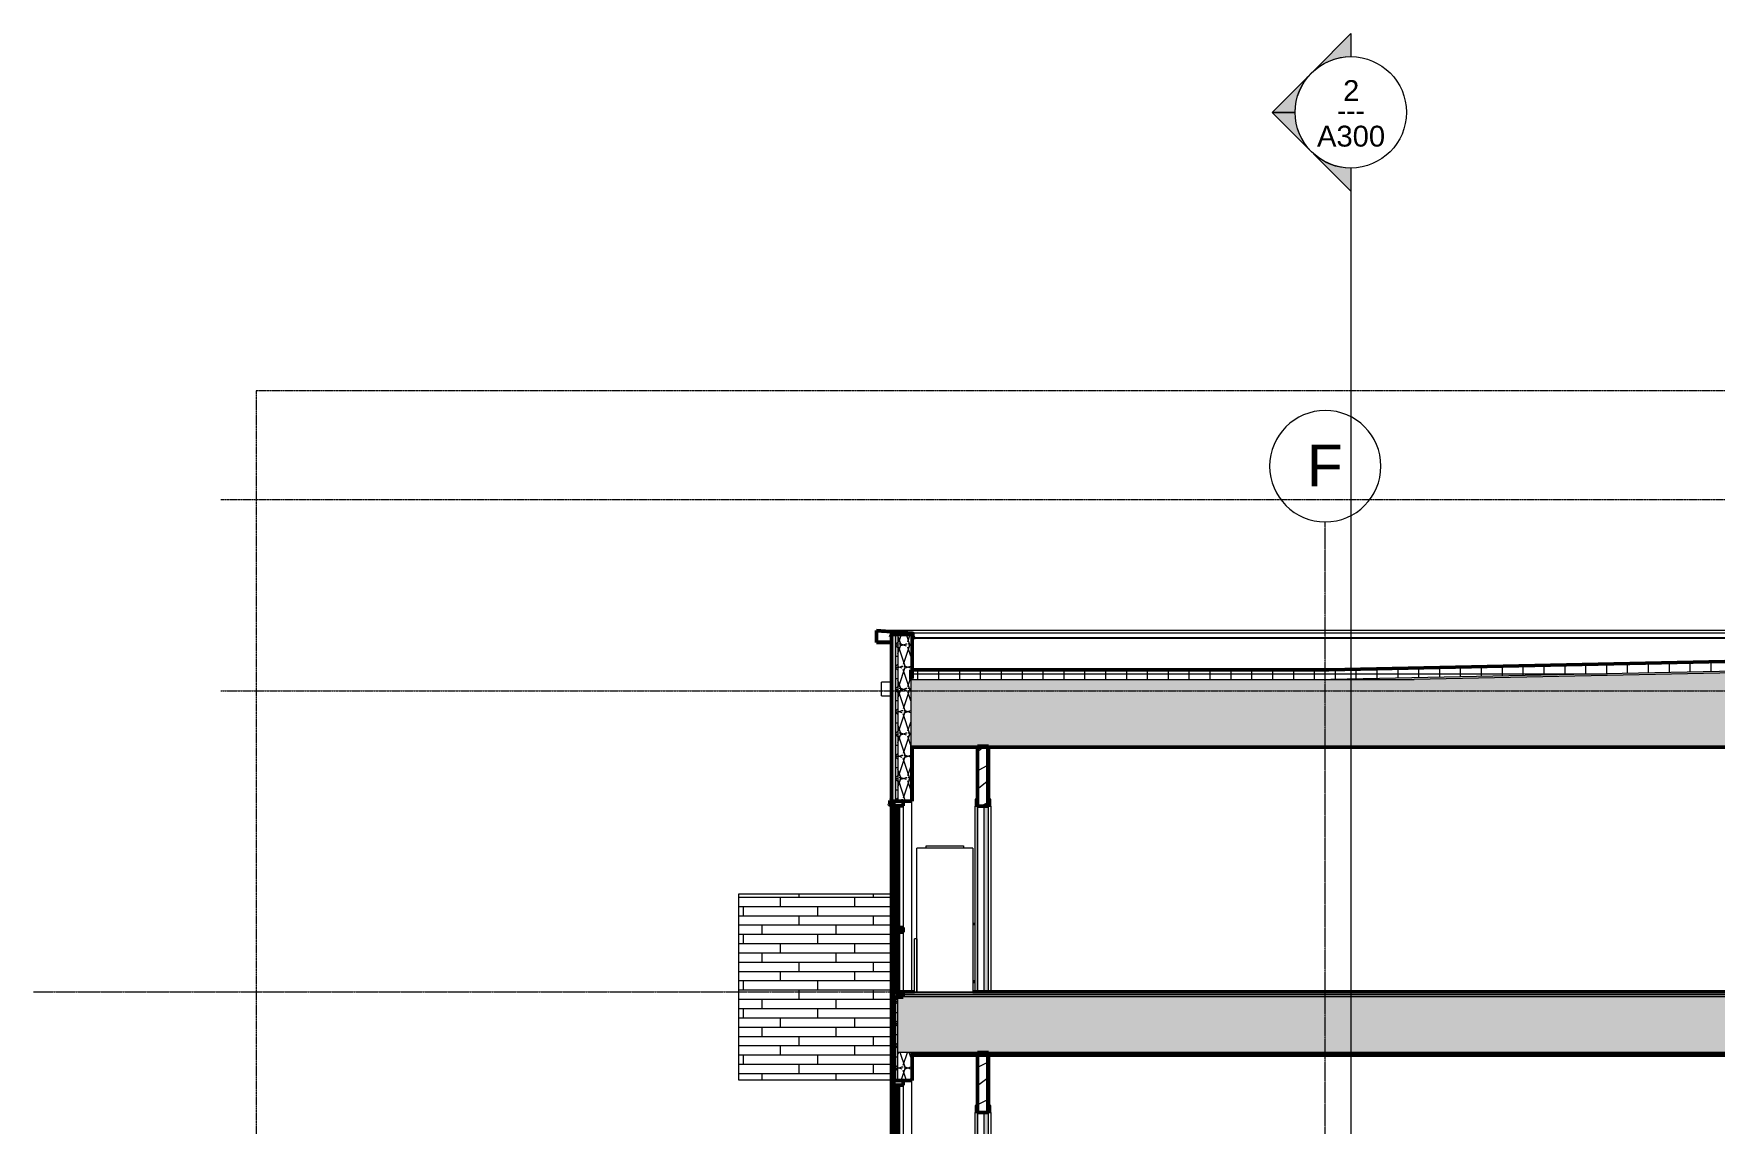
# Model space of a CAD drawing. Header units: inches. Extents: x 9610 to 15331, y -316 to 681.
# Drawn here: x 9610 to 10335, y 211 to 681 of the extents above; entities that cross this region are included whole.
import ezdxf

# ---------------------------------------------------------------- set-up
doc = ezdxf.new("R2010")
doc.units = ezdxf.units.IN
doc.header["$MEASUREMENT"] = 0
doc.linetypes.add('Aligning Line 1_8_', pattern=[0.25, 0.125, -0.125])
doc.linetypes.add('Grid Line 1_2_', pattern=[0.875, 0.5, -0.125, 0.125, -0.125])
for name, color, linetype, lineweight in [('0-1', 7, 'Continuous', 5), ('0-2', 55, 'Continuous', 9), ('A-DOOR-1', 55, 'Continuous', 9), ('A-DOOR-2', 10, 'Continuous', 20), ('A-DOOR-FRAM-1', 55, 'Continuous', 9), ('A-DOOR-FRAM-2', 10, 'Continuous', 20), ('A-DOOR-FRAM-3', 50, 'Continuous', 9), ('A-FLOR-1', 8, 'Continuous', 5), ('A-FLOR-2', 31, 'Continuous', 5), ('A-FLOR-3', 251, 'Continuous', 5), ('A-FLOR-5', 192, 'Continuous', 50), ('A-FLOR-LEVL-1', 51, 'Grid Line 1_2_', 9), ('A-FLOR-MCUT', 51, 'Continuous', 13), ('A-FLOR-PATT-1', 8, 'Continuous', 9), ('A-GENM-1', 55, 'Continuous', 9), ('A-GLAZ-1', 135, 'Continuous', 13), ('A-GLAZ-2', 255, 'Continuous', 13), ('A-GLAZ-3', 151, 'Continuous', 50), ('A-GLAZ-4', 151, 'Continuous', 9), ('A-ROOF', 132, 'Continuous', 13), ('A-ROOF-1', 252, 'Continuous', 13), ('A-ROOF-2', 31, 'Continuous', 5), ('A-ROOF-3', 132, 'Continuous', 50), ('A-ROOF-PATT-1', 132, 'Continuous', 9), ('A-WALL', 113, 'Continuous', 13), ('A-WALL-1', 135, 'Continuous', 13), ('A-WALL-2', 7, 'Continuous', 50), ('A-WALL-3', 250, 'Continuous', 13), ('A-WALL-4', 254, 'Continuous', 5), ('A-WALL-5', 8, 'Continuous', 5), ('A-WALL-8', 27, 'Continuous', 13), ('A-WALL-9', 113, 'Continuous', 50), ('A-WALL-PATT-1', 253, 'Continuous', 9), ('A-WALL-PATT-4', 55, 'Continuous', 9), ('A-WALL-PATT-5', 111, 'Continuous', 9), ('G-ANNO-SYMB', 111, 'Aligning Line 1_8_', 9), ('G-ANNO-SYMB-1', 111, 'Continuous', 9), ('I-WALL-1', 135, 'Continuous', 13), ('M-EQPM-1', 55, 'Continuous', 9), ('S-GRID-1', 1, 'Grid Line 1_2_', 9), ('S-GRID-IDEN', 1, 'Continuous', 9)]:
    doc.layers.add(name, color=color, linetype=linetype, lineweight=lineweight)
doc.styles.add('Arial', font='arial.ttf', dxfattribs={"height": 9})
doc.styles.add('Arial_1', font='arial.ttf', dxfattribs={"height": 18})
doc.styles.add('Century Gothic', font='ufonts.com_century-gothic.ttf', dxfattribs={"height": 9})
pattern_1 = [(216.87, (11014.952, 87.994), (47.980943, 31.987086), [7.997, -71.971]), (206.565, (11024.548, 83.196), (-15.993714, -15.994133), [17.881, -17.881]), (198.435, (11024.548, 75.199), (-31.98674, -15.99388), [10.115, -40.461])]
pattern_2 = [(0, (11008.554, 72), (30.72, 7.68), [1.267, -21.773, 1.267, -21.773, -122.88]), (0, (11008.554, 72), (30.72, 7.68), [-46.08, 1.267, -44.813, 1.267, -21.773, -53.76]), (0, (11008.554, 72), (30.72, 7.68), [-115.2, 1.267, -14.093, 1.267, -37.133]), (120, (11020.074, 75.84), (-22.011075, 22.7643), [1.267, -21.773, 1.267, -21.773, -122.88]), (120, (11020.074, 75.84), (-22.011075, 22.7643), [-46.08, 1.267, -44.813, 1.267, -21.773, -53.76]), (120, (11020.074, 75.84), (-22.011075, 22.7643), [-115.2, 1.267, -14.093, 1.267, -37.133]), (240, (11023.914, 91.2), (-8.708925, -30.4443), [1.267, -21.773, 1.267, -21.773, -122.88]), (240, (11023.914, 91.2), (-8.708925, -30.4443), [-46.08, 1.267, -44.813, 1.267, -21.773, -53.76]), (240, (11023.914, 91.2), (-8.708925, -30.4443), [-115.2, 1.267, -14.093, 1.267, -37.133])]
pattern_3 = [(0, (11008.554, 72), (0, 4.798), []), (315, (11008.554, 72), (4.798427, 0), [6.786, -6.786]), (45, (11008.554, 72), (4.798427, 0), [6.786, -6.786])]
pattern_4 = [(161.57, (11009.034, 72.48), (-3.8399538, -1.54e-05), [0, -27.322, 3.034, 0]), (18.43, (11008.074, 72.48), (-3.8399538, 1.54e-05), [0, -27.322, 3.034, 0]), (108.43, (11009.034, 72.48), (1.919622, -9.6005246), [9.106, -21.25]), (71.57, (11008.074, 72.48), (1.919622, 9.6005246), [9.106, -21.25])]
pattern_5 = [(135, (11008.554, 72), (-4.24264, -4.24264), [])]
pattern_6 = [(0, (11008.554, 72), (0, 9), []), (90, (11008.554, 72), (-9, 6e-16), [])]

# ---------------------------------------------------------------- blocks, each defined once
blk = doc.blocks.new('Single-Flush - 30_ x 80_-V4-BUILDING SECTION - EAST_WEST - LOOKING SOUTH2')
at = {"layer": 'A-DOOR-1'}
blk.add_hatch(color=256, dxfattribs=at).paths.add_polyline_path([(10019.93, 136), (10021.93, 136), (10021.93, 216), (10019.93, 216), (10019.93, 149.73)], flags=0)
at = {"layer": 'A-DOOR-FRAM-1'}
for points in [[(10016.18, 216), (10017.18, 216), (10017.18, 219), (10016.18, 219), (10016.18, 216.3)], [(10022.93, 216), (10022.93, 219), (10021.93, 219), (10021.93, 216)]]:
    blk.add_hatch(color=256, dxfattribs=at).paths.add_polyline_path(points, flags=0)
at = {"layer": 'A-DOOR-2'}
for p, q in [((10019.93, 216), (10019.93, 136)), ((10021.93, 216), (10019.93, 216)), ((10021.93, 136), (10021.93, 216)), ((10019.93, 136), (10021.93, 136))]:
    blk.add_line(p, q, dxfattribs=at)
at = {"layer": 'A-DOOR-FRAM-2'}
for p, q in [((10016.18, 219), (10016.18, 216)), ((10017.18, 219), (10016.18, 219)), ((10017.18, 216), (10017.18, 219)), ((10022.93, 219), (10021.93, 219)), ((10021.93, 219), (10021.93, 216)), ((10022.93, 216), (10022.93, 219)), ((10016.18, 216), (10017.18, 216)), ((10021.93, 216), (10022.93, 216))]:
    blk.add_line(p, q, dxfattribs=at)
at = {"layer": 'A-DOOR-FRAM-3'}
for p, q in [((10016.18, 136), (10016.18, 216)), ((10017.18, 216), (10017.18, 136)), ((10022.93, 216), (10022.93, 136))]:
    blk.add_line(p, q, dxfattribs=at)
blk = doc.blocks.new('HVAC_SPVU_AlliedAir_MGE4 - HVAC_SPVU_AlliedAir_MGE4-1724639-BUILDING SECTION - EAST_WEST - LOOKING SOUTH2')
at = {"layer": 'M-EQPM-1'}
for p, q in [((10020.09, 0), (10020.09, 61.87)), ((10044.34, 61.87), (10020.09, 61.87)), ((10024.21, 62.87), (10040.21, 62.87)), ((10024.21, 61.87), (10024.21, 62.87)), ((10040.21, 62.87), (10040.21, 61.87)), ((10044.34, 61.87), (10044.34, 0)), ((10044.84, 29.5), (10044.34, 29.5)), ((10044.84, 29.49), (10044.84, 29.25)), ((10044.84, 29.25), (10044.84, 29.01)), ((10019.09, 0), (10019.09, 22.87)), ((10020.09, 22.87), (10019.09, 22.87)), ((10020.09, 22.87), (10020.09, 0)), ((10044.34, 29), (10044.84, 29)), ((10044.84, 4.75), (10044.34, 4.75)), ((10044.34, 4), (10044.84, 4)), ((10044.84, 4.74), (10044.84, 4.37)), ((10044.84, 4.37), (10044.84, 4.01)), ((10019.09, 0), (10020.09, 0)), ((10020.09, 0), (10044.34, 0))]:
    blk.add_line(p, q, dxfattribs=at)
blk = doc.blocks.new('CTR - 1st Phase - Unit Layouts_rvt-1-BUILDING SECTION - EAST_WEST - LOOKING SOUTH2')
at = {"layer": 'A-WALL-PATT-1'}
h = blk.add_hatch(dxfattribs=at)
h.set_pattern_fill('FP_4', color=256, style=0, pattern_type=2)
h.set_pattern_definition(pattern_1)
h.paths.add_polyline_path([(10019.93, 348), (10021.3, 348), (10021.3, 373.37), (10017.8, 373.37), (10017.8, 348)], flags=0)
h = blk.add_hatch(dxfattribs=at)
h.set_pattern_fill('FP_4', color=256, style=0, pattern_type=2)
h.set_pattern_definition(pattern_1)
h.paths.add_polyline_path([(10019.93, 216), (10021.3, 216), (10021.3, 240.75), (10017.8, 240.75), (10017.8, 216)], flags=0)
at = {"layer": 'A-WALL-1'}
for p, q in [((10017.18, 268), (10017.18, 348)), ((10017.18, 136), (10017.18, 216))]:
    blk.add_line(p, q, dxfattribs=at)
at = {"layer": 'A-WALL-2'}
for p, q in [((10021.93, 373.87), (10017.18, 373.87)), ((10017.18, 373.87), (10017.18, 348)), ((10021.93, 348), (10021.93, 373.87)), ((10017.18, 348), (10021.93, 348)), ((10021.93, 241.88), (10017.18, 241.88)), ((10017.18, 241.88), (10017.18, 216)), ((10021.93, 216), (10021.93, 241.88)), ((10017.18, 216), (10021.93, 216))]:
    blk.add_line(p, q, dxfattribs=at)
at = {"layer": 'A-WALL-3'}
for p, q in [((10017.8, 348), (10017.8, 373.87)), ((10021.3, 348), (10021.3, 373.87)), ((10017.8, 216), (10017.8, 241.88)), ((10021.3, 216), (10021.3, 241.88))]:
    blk.add_line(p, q, dxfattribs=at)
at = {"layer": '0-2'}
for name, p in [('Single-Flush - 30_ x 80_-V4-BUILDING SECTION - EAST_WEST - LOOKING SOUTH2', (0, 132)), ('HVAC_SPVU_AlliedAir_MGE4 - HVAC_SPVU_AlliedAir_MGE4-1724639-BUILDING SECTION - EAST_WEST - LOOKING SOUTH2', (-29.06, 268)), ('Single-Flush - 30_ x 80_-V4-BUILDING SECTION - EAST_WEST - LOOKING SOUTH2', (0, 0))]:
    blk.add_blockref(name, p, dxfattribs=at)
blk = doc.blocks.new('CTR - 1st Phase - Common Walls_rvt-1-BUILDING SECTION - EAST_WEST - LOOKING SOUTH2')
at = {"layer": 'I-WALL-1'}
for p, q in [((9988.81, 350.12), (9988.81, 268)), ((9988.81, 229.75), (9988.81, 145.37))]:
    blk.add_line(p, q, dxfattribs=at)
blk = doc.blocks.new('Basic Wall _ EXT - FIBER CEMENT - SMALL - ___-2145935-BUILDING SECTION - EAST_WEST - LOOKING SOUTH2')
at = {"layer": 'A-WALL-1'}
for p, q in [((10857.95, 423.66), (9973.63, 423.66)), ((9980.19, 420.79), (9979.73, 420.79)), ((9980.5, 423.11), (9980.36, 423.11)), ((9987.72, 422.04), (9982.61, 422.04)), ((9988.95, 422.37), (9987.51, 422.37)), ((9988.59, 422.23), (9989.21, 422.23)), ((9989.21, 422.16), (9988.59, 422.16)), ((9989.21, 422.08), (9988.89, 422.08)), ((9989.21, 422.24), (9988.99, 422.24)), ((9989.17, 422.47), (9989, 422.47)), ((9989.22, 422.27), (9989.06, 422.27)), ((10842.51, 422.6), (9989.07, 422.6)), ((9989.47, 420.64), (9989.13, 420.64)), ((9989.69, 420.59), (9989.49, 420.59)), ((9989.67, 420.63), (9989.56, 420.63)), ((9989.48, 420.42), (10824.25, 420.42)), ((10831.78, 420.57), (9989.8, 420.57))]:
    blk.add_line(p, q, dxfattribs=at)
at = {"layer": 'A-WALL-1', "flags": 128}
for points in [[(9980.11, 421.63), (9980.1, 421.58), (9980.09, 421.54), (9980.07, 421.5)], [(9980.52, 423.05), (9980.47, 423.09), (9980.41, 423.11), (9980.34, 423.11), (9980.28, 423.1), (9980.22, 423.07), (9980.18, 423.03), (9980.14, 422.98), (9980.11, 422.92), (9980.11, 422.86)], [(9980.14, 421.45), (9980.16, 421.51), (9980.18, 421.57), (9980.19, 421.63)], [(9981.79, 422.04), (9981.73, 422.05), (9981.67, 422.07), (9981.62, 422.1)], [(9989.14, 421.83), (9989.13, 421.89), (9989.11, 421.95), (9989.07, 422.01), (9989.01, 422.05), (9988.95, 422.07), (9988.89, 422.08)], [(9989.29, 422.35), (9989.28, 422.41), (9989.26, 422.47), (9989.22, 422.52), (9989.18, 422.56), (9989.12, 422.59), (9989.07, 422.6)], [(9989.07, 421.33), (9989.08, 421.28), (9989.11, 421.22)], [(9989.18, 421.26), (9989.16, 421.3), (9989.14, 421.35), (9989.14, 421.39)], [(9989.21, 421.44), (9989.21, 421.38), (9989.23, 421.32), (9989.26, 421.26)], [(9989.33, 421.3), (9989.3, 421.35), (9989.29, 421.39), (9989.29, 421.44)], [(9989.37, 420.44), (9989.43, 420.42), (9989.48, 420.42)], [(9989.53, 420.5), (9989.48, 420.49), (9989.48, 420.49)], [(9989.49, 420.42), (9989.55, 420.43), (9989.61, 420.45)]]:
    blk.add_lwpolyline(points, dxfattribs=at)
blk = doc.blocks.new('Basic Wall _ EXT - FIBER CEMENT - LARGE - ___-2162463-BUILDING SECTION - EAST_WEST - LOOKING SOUTH2')
at = {"layer": 'A-WALL-8'}
blk.add_hatch(color=256, dxfattribs=at).paths.add_polyline_path([(9979.15, 348.66), (9979.44, 349.06), (9979.44, 350.44), (9980.19, 350.5), (9980.16, 350.53), (9979.41, 350.43), (9979.41, 349.02), (9979.13, 348.68)], flags=0)
at = {"layer": 'A-WALL-1'}
for p, q in [((9979.14, 348.55), (9979.16, 348.53)), ((9979.14, 348.55), (9979.16, 348.53)), ((9979.18, 348.55), (9979.16, 348.57)), ((9979.18, 348.55), (9979.16, 348.57))]:
    blk.add_line(p, q, dxfattribs=at)
for centre, radius, start, end in [((9979.2, 348.62), 0.0938, 140, 230), ((9979.2, 348.62), 0.0937, 140, 230), ((9979.2, 348.62), 0.0625, 140, 230), ((9979.2, 348.62), 0.0625, 140, 230), ((9979.22, 348.6), 0.0938, 230, 320), ((9979.22, 348.6), 0.0937, 230, 320), ((9979.22, 348.6), 0.0625, 230, 320), ((9979.22, 348.6), 0.0625, 230, 320)]:
    blk.add_arc(centre, radius, start, end, dxfattribs=at)
at = {"layer": 'A-WALL-9'}
for p, q in [((9979.41, 349.02), (9979.13, 348.68)), ((9979.14, 348.55), (9979.16, 348.53)), ((9979.15, 348.66), (9979.44, 349.01)), ((9979.18, 348.55), (9979.16, 348.57)), ((9979.55, 348.9), (9979.27, 348.56)), ((9979.29, 348.54), (9979.58, 348.88)), ((9980.16, 350.53), (9979.41, 350.46)), ((9979.41, 350.46), (9979.41, 349.02)), ((9979.44, 350.44), (9980.19, 350.5)), ((9979.44, 349.01), (9979.44, 350.44)), ((9979.58, 348.88), (9979.55, 348.9)), ((9980.19, 353), (9980.16, 353)), ((9980.16, 353), (9980.16, 350.53)), ((9980.19, 350.5), (9980.19, 353))]:
    blk.add_line(p, q, dxfattribs=at)
for centre, radius, start, end in [((9979.2, 348.62), 0.0937, 140, 230), ((9979.2, 348.62), 0.0625, 140, 230), ((9979.22, 348.6), 0.0938, 230, 320), ((9979.22, 348.6), 0.0625, 230, 320)]:
    blk.add_arc(centre, radius, start, end, dxfattribs=at)
blk = doc.blocks.new('Basic Wall _ EXT - FIBER CEMENT - SMALL - ___-2145937-BUILDING SECTION - EAST_WEST - LOOKING SOUTH2')
at = {"layer": 'A-WALL-8'}
h = blk.add_hatch(color=256, dxfattribs=at)
h.paths.add_polyline_path([(9980.19, 418.54), (9980.18, 418.62), (9973.7, 418.62), (9973.7, 423.58), (9989.12, 422.49), (9989.17, 422.47), (9989.21, 422.23), (9989.21, 421.44), (9989.29, 421.44), (9989.24, 422.47), (9989.17, 422.55), (9989.06, 422.6), (9973.63, 423.66), (9973.63, 418.54), (9980.14, 418.54)], flags=0)
h.paths.add_polyline_path([(9989.49, 420.42), (9989.73, 420.53), (9989.79, 420.59), (9989.29, 421.28), (9989.26, 421.26), (9989.68, 420.59), (9989.5, 420.43)], flags=0)
h.paths.add_polyline_path([(9989.49, 420.42), (9989.33, 420.55), (9989.13, 420.64), (9989.13, 420.56), (9989.48, 420.42)], flags=0)
h.paths.add_polyline_path([(9989.49, 420.59), (9989.56, 420.64), (9989.14, 421.24), (9989.13, 421.19), (9989.49, 420.6)], flags=0)
h.paths.add_polyline_path([(9979.73, 420.79), (9980.14, 421.45), (9980.07, 421.5), (9979.66, 420.84)], flags=0)
h.paths.add_polyline_path([(9989.11, 421.39), (9989.14, 421.39), (9989.11, 421.91), (9989.01, 422.03), (9988.89, 422.08), (9987.72, 422.04), (9987.72, 422), (9989.06, 421.96), (9989.09, 421.39), (9989.11, 421.39)], flags=0)
h.paths.add_polyline_path([(9980.18, 421.63), (9980.19, 421.63), (9980.21, 422.9), (9980.31, 423.01), (9980.52, 422.95), (9981.57, 422.04), (9981.61, 422.11), (9980.47, 423.06), (9980.23, 423.06), (9980.11, 422.86), (9980.11, 421.63), (9980.16, 421.63)], flags=0)
h.paths.add_polyline_path([(9981.67, 422), (9981.69, 422.04), (9981.67, 422.05), (9981.63, 422.01), (9981.64, 422)], flags=0)
h.paths.add_polyline_path([(9987.51, 422.16), (9988.59, 422.16), (9988.59, 422.23), (9987.51, 422.23), (9987.51, 422.37), (9988.95, 422.37), (9989, 422.25), (9989.06, 422.27), (9989, 422.47), (9987.44, 422.44), (9987.44, 422.16)], flags=0)
at = {"layer": 'A-WALL-1'}
for p, q in [((9980.19, 421.63), (9980.19, 422)), ((9987.72, 422), (9988.44, 422)), ((9988.44, 422), (9988.89, 422)), ((9989.06, 421.83), (9989.06, 421.39)), ((9980.19, 418.54), (9980.19, 418.62))]:
    blk.add_line(p, q, dxfattribs=at)
at = {"layer": 'A-WALL-9'}
for p, q in [((9989.07, 422.6), (9973.63, 423.66)), ((9973.63, 423.66), (9973.63, 418.54)), ((9973.7, 418.62), (9973.7, 423.58)), ((9973.7, 423.58), (9989.06, 422.52)), ((9980.07, 421.5), (9979.66, 420.84)), ((9979.66, 420.84), (9979.73, 420.79)), ((9979.73, 420.79), (9980.14, 421.45)), ((9980.11, 422.86), (9980.11, 421.63)), ((9980.19, 422), (9980.19, 422.86)), ((9980.47, 422.99), (9981.57, 422.04)), ((9981.62, 422.1), (9980.52, 423.05)), ((9982.61, 422.04), (9981.79, 422.04)), ((9981.79, 421.96), (9982.61, 421.96)), ((9982.61, 421.96), (9982.61, 422.04)), ((9989, 422.47), (9987.44, 422.44)), ((9987.44, 422.44), (9987.44, 422.16)), ((9987.44, 422.16), (9988.59, 422.16)), ((9987.51, 422.37), (9988.94, 422.39)), ((9987.51, 422.23), (9987.51, 422.37)), ((9988.59, 422.23), (9987.51, 422.23)), ((9987.72, 422.08), (9987.72, 422)), ((9988.89, 422.08), (9987.72, 422.08)), ((9988.59, 422.16), (9988.59, 422.23)), ((9988.94, 422.39), (9988.99, 422.24)), ((9988.99, 422.24), (9989.06, 422.27)), ((9989.06, 422.27), (9989, 422.47)), ((9989.13, 420.64), (9989.09, 420.57)), ((9989.11, 421.22), (9989.49, 420.59)), ((9989.4, 420.51), (9989.13, 420.64)), ((9989.14, 421.39), (9989.14, 421.83)), ((9989.56, 420.63), (9989.18, 421.26)), ((9989.21, 422.35), (9989.21, 421.44)), ((9989.26, 421.26), (9989.69, 420.6)), ((9989.29, 421.44), (9989.29, 422.35)), ((9989.8, 420.57), (9989.33, 421.3)), ((9989.49, 420.59), (9989.56, 420.63)), ((9989.69, 420.6), (9989.57, 420.52)), ((9973.63, 418.54), (9980.19, 418.54)), ((9980.19, 418.62), (9973.7, 418.62)), ((9989.09, 420.57), (9989.37, 420.44)), ((9989.61, 420.45), (9989.8, 420.57))]:
    blk.add_line(p, q, dxfattribs=at)
for centre, radius, start, end in [((9979.86, 421.63), 0.25, 328.2381, 0), ((9980.36, 422.86), 0.25, 49.27712, 180), ((9979.86, 421.63), 0.329, 328.2381, 0), ((9980.36, 422.86), 0.171, 49.27712, 180), ((9981.79, 422.29), 0.329, 229.27712, 270), ((9981.79, 422.29), 0.25, 229.27712, 270), ((9988.89, 421.83), 0.25, 0, 90), ((9988.89, 421.83), 0.171, 0, 90), ((9989.04, 422.35), 0.171, 0, 82.44565), ((9989.39, 421.39), 0.329, 180, 211.4324), ((9989.04, 422.35), 0.25, 0, 83.07047), ((9989.39, 421.39), 0.25, 180, 211.4324), ((9989.54, 421.44), 0.329, 180, 212.82601), ((9989.54, 421.44), 0.25, 180, 212.82601), ((9989.48, 420.67), 0.25, 244.17451, 302.01054), ((9989.48, 420.67), 0.171, 244.17451, 302.01054)]:
    blk.add_arc(centre, radius, start, end, dxfattribs=at)
blk = doc.blocks.new('_THE_ WINDOW _ DOOR - hvac panel - 2nd floor-2113877-BUILDING SECTION - EAST_WEST - LOOKING SOUTH2')
at = {"layer": 'A-GLAZ-1'}
h = blk.add_hatch(color=256, dxfattribs=at)
h.paths.add_polyline_path([(9982.19, 145.37), (9985.19, 145.37), (9985.19, 147.37), (9981.19, 147.37), (9981.19, 145.37), (9981.94, 145.37)], flags=0)
h.paths.add_polyline_path([(9983.19, 227.75), (9985.19, 227.75), (9985.19, 229.75), (9981.19, 229.75), (9981.19, 227.75), (9982.94, 227.75)], flags=0)
h = blk.add_hatch(color=256, dxfattribs=at)
h.paths.add_polyline_path([(9985.19, 173.37), (9985.19, 175.37), (9983.19, 175.37), (9983.19, 173.37), (9984.28, 173.37)], flags=0)
h.paths.add_polyline_path([(9982.19, 173.37), (9982.19, 175.37), (9981.19, 175.37), (9981.19, 173.37)], flags=0)
at = {"layer": 'A-GLAZ-2'}
blk.add_hatch(color=256, dxfattribs=at).paths.add_polyline_path([(9983.19, 147.37), (9983.19, 227.75), (9982.19, 227.75), (9982.19, 147.37)], flags=0)
at = {"layer": 'A-GLAZ-4'}
h = blk.add_hatch(dxfattribs=at)
h.set_pattern_fill('FP_9', color=256, style=0, pattern_type=2)
h.set_pattern_definition(pattern_5)
h.paths.add_polyline_path([(9981.19, 109.75), (9981.19, 229.75), (9980.19, 229.75), (9980.19, 109.75)], flags=0)
at = {"layer": 'A-GLAZ-1'}
for p, q in [((9985.19, 227.75), (9985.19, 175.37)), ((9985.19, 173.37), (9985.19, 147.37))]:
    blk.add_line(p, q, dxfattribs=at)
at = {"layer": 'A-GLAZ-3'}
for p, q in [((9981.19, 229.75), (9980.19, 229.75)), ((9980.19, 229.75), (9980.19, 109.75)), ((9981.19, 109.75), (9981.19, 229.75)), ((9985.19, 229.75), (9981.19, 229.75)), ((9981.19, 229.75), (9981.19, 227.75)), ((9981.19, 227.75), (9985.19, 227.75)), ((9982.19, 227.75), (9982.19, 147.37)), ((9983.19, 227.75), (9982.19, 227.75)), ((9983.19, 147.37), (9983.19, 227.75)), ((9985.19, 227.75), (9985.19, 229.75)), ((9985.19, 175.37), (9981.19, 175.37)), ((9981.19, 175.37), (9981.19, 173.37)), ((9985.19, 173.37), (9985.19, 175.37)), ((9981.19, 173.37), (9985.19, 173.37)), ((9985.19, 147.37), (9981.19, 147.37)), ((9981.19, 147.37), (9981.19, 145.37)), ((9981.19, 145.37), (9985.19, 145.37)), ((9982.19, 147.37), (9983.19, 147.37)), ((9985.19, 145.37), (9985.19, 147.37)), ((9980.19, 109.75), (9981.19, 109.75))]:
    blk.add_line(p, q, dxfattribs=at)
blk = doc.blocks.new('_THE_ WINDOW _ DOOR - hvac panel - 3rd floor-2113402-BUILDING SECTION - EAST_WEST - LOOKING SOUTH2')
at = {"layer": 'A-GLAZ-1'}
h = blk.add_hatch(color=256, dxfattribs=at)
h.paths.add_polyline_path([(9982.94, 265.75), (9982.92, 267.75), (9981.19, 267.75), (9981.19, 265.75), (9981.94, 265.75)], flags=0)
h.paths.add_polyline_path([(9981.61, 348.12), (9985.19, 348.12), (9985.19, 350.12), (9981.19, 350.12), (9981.19, 348.12)], flags=0)
h = blk.add_hatch(color=256, dxfattribs=at)
h.paths.add_polyline_path([(9985.19, 293.75), (9985.19, 295.75), (9983.19, 295.75), (9983.19, 293.75), (9984.86, 293.75)], flags=0)
h.paths.add_polyline_path([(9981.61, 293.75), (9982.19, 293.75), (9982.19, 295.75), (9981.19, 295.75), (9981.19, 293.75)], flags=0)
at = {"layer": 'A-GLAZ-2'}
blk.add_hatch(color=256, dxfattribs=at).paths.add_polyline_path([(9982.92, 267.75), (9982.94, 267.75), (9982.94, 267.87), (9983.19, 267.87), (9983.19, 348.12), (9982.19, 348.12), (9982.19, 267.75)], flags=0)
at = {"layer": 'A-GLAZ-4'}
h = blk.add_hatch(dxfattribs=at)
h.set_pattern_fill('FP_9', color=256, style=0, pattern_type=2)
h.set_pattern_definition(pattern_5)
h.paths.add_polyline_path([(9980.19, 230.12), (9981.19, 230.12), (9981.19, 350.12), (9980.19, 350.12), (9980.19, 232.94)], flags=0)
at = {"layer": 'A-GLAZ-1'}
for p, q in [((9985.19, 348.12), (9985.19, 295.75)), ((9985.19, 293.75), (9985.19, 268))]:
    blk.add_line(p, q, dxfattribs=at)
at = {"layer": 'A-GLAZ-3'}
for p, q in [((9981.19, 350.12), (9980.19, 350.12)), ((9980.19, 350.12), (9980.19, 230.12)), ((9981.19, 230.12), (9981.19, 350.12)), ((9985.19, 350.12), (9981.19, 350.12)), ((9981.19, 350.12), (9981.19, 348.12)), ((9981.19, 348.12), (9985.19, 348.12)), ((9982.19, 348.12), (9982.19, 267.75)), ((9983.19, 348.12), (9982.19, 348.12)), ((9983.19, 267.75), (9983.19, 348.12)), ((9985.19, 348.12), (9985.19, 350.12)), ((9985.19, 295.75), (9981.19, 295.75)), ((9981.19, 295.75), (9981.19, 293.75)), ((9981.19, 293.75), (9985.19, 293.75)), ((9985.19, 293.75), (9985.19, 295.75)), ((9985.19, 267.75), (9981.19, 267.75)), ((9981.19, 267.75), (9981.19, 265.75)), ((9981.19, 265.75), (9985.19, 265.75)), ((9982.19, 267.75), (9983.19, 267.75)), ((9985.19, 265.75), (9985.19, 267.75)), ((9980.19, 230.12), (9981.19, 230.12))]:
    blk.add_line(p, q, dxfattribs=at)
blk = doc.blocks.new('Family1 - SCUPPER-2162046-BUILDING SECTION - EAST_WEST - LOOKING SOUTH2')
at = {"layer": 'A-GENM-1'}
for p, q in [((9975.81, 395.5), (9975.81, 401.5)), ((9980.19, 401.5), (9975.81, 401.5)), ((9975.81, 395.5), (9980.19, 395.5))]:
    blk.add_line(p, q, dxfattribs=at)
blk = doc.blocks.new('Section - Section Head - Filled-22785-BUILDING SECTION - EAST_WEST - LOOKING SOUTH2')
at = {"layer": 'G-ANNO-SYMB-1'}
h = blk.add_hatch(color=256, dxfattribs=at)
edge = h.paths.add_edge_path(flags=0)
edge.add_line((10162.08, -192.29), (10178.19, -176.19))
edge.add_line((10178.19, -176.19), (10178.19, -186.1))
edge.add_arc((10178.19, -210.13), 24.03, 90, 132.0784)
h = blk.add_hatch(color=256, dxfattribs=at)
edge = h.paths.add_edge_path(flags=0)
edge.add_arc((10178.19, -210.13), 24, 135, 180)
edge.add_line((10154.19, -210.13), (10144.25, -210.13))
edge.add_line((10144.25, -210.13), (10161.22, -193.16))
h = blk.add_hatch(color=256, dxfattribs=at)
edge = h.paths.add_edge_path(flags=0)
edge.add_line((10161.22, -227.1), (10144.25, -210.13))
edge.add_line((10144.25, -210.13), (10154.19, -210.13))
edge.add_arc((10178.19, -210.13), 24, 180, 225)
h = blk.add_hatch(color=256, dxfattribs=at)
edge = h.paths.add_edge_path(flags=0)
edge.add_arc((10178.19, -210.13), 24.03, 227.9216, 270)
edge.add_line((10178.19, -234.16), (10178.19, -244.07))
edge.add_line((10178.19, -244.07), (10162.08, -227.96))
for p, q in [((10178.19, -176.19), (10162.08, -192.29)), ((10178.19, -186.1), (10178.19, -176.19)), ((10161.22, -193.16), (10144.25, -210.13)), ((10154.19, -210.13), (10144.25, -210.13)), ((10144.25, -210.13), (10161.22, -227.1)), ((10144.25, -210.13), (10154.19, -210.13)), ((10162.08, -227.96), (10178.19, -244.07)), ((10178.19, -244.07), (10178.19, -234.16))]:
    blk.add_line(p, q, dxfattribs=at)
for centre, radius, start, end in [((10178.19, -210.16), 24, 90, 270), ((10178.19, -210.13), 24.03, 90, 132.0784), ((10178.19, -210.16), 24, 270, 90), ((10178.19, -210.13), 24, 135, 180), ((10178.19, -210.13), 24, 180, 225), ((10178.19, -210.13), 24.03, 227.9216, 270)]:
    blk.add_arc(centre, radius, start, end, dxfattribs=at)
blk = doc.blocks.new('Grid - Grid Head - Circle-50561-BUILDING SECTION - EAST_WEST - LOOKING SOUTH2')
at = {"layer": 'S-GRID-IDEN'}
for start, end in [(360, 180), (180, 360)]:
    blk.add_arc((11847.19, 475.86), 24, start, end, dxfattribs=at)

msp = doc.modelspace()

# ---------------------------------------------------------------- hatches: boundary and pattern name
at = {"layer": 'A-FLOR-1'}
h = msp.add_hatch(color=256, dxfattribs=at)
h.paths.add_polyline_path([(12081.6, 267.62), (12115.84, 267.62), (12115.84, 267.87), (11738.84, 267.87), (11738.84, 267.62), (12078.85, 267.62)], flags=0)
h.paths.add_polyline_path([(11445.26, 267.62), (11648.09, 267.62), (11648.09, 267.87), (11250.14, 267.87), (11250.14, 267.62), (11426.99, 267.62)], flags=0)
h.paths.add_polyline_path([(10584.46, 267.62), (10848.64, 267.62), (10848.64, 267.87), (10450.69, 267.87), (10450.69, 267.62), (10583.84, 267.62)], flags=0)
h.paths.add_polyline_path([(10021.93, 267.62), (10359.94, 267.62), (10359.94, 267.87), (9982.94, 267.87), (9982.94, 267.62), (10019.93, 267.62)], flags=0)
at = {"layer": 'A-FLOR-2'}
h = msp.add_hatch(color=256, dxfattribs=at)
h.paths.add_polyline_path([(12112.92, 241.87), (12115.84, 241.87), (12115.84, 265.87), (11738.84, 265.87), (11738.84, 241.87), (12110.34, 241.87)], flags=0)
h.paths.add_polyline_path([(11648.09, 241.87), (11648.09, 265.87), (11250.14, 265.87), (11250.14, 241.87), (11643.34, 241.87)], flags=0)
h.paths.add_polyline_path([(10842.61, 241.87), (10848.64, 241.87), (10848.64, 265.87), (10450.69, 265.87), (10450.69, 241.87), (10842.51, 241.87)], flags=0)
h.paths.add_polyline_path([(9982.94, 241.87), (10359.94, 241.87), (10359.94, 265.87), (9982.94, 265.87), (9982.94, 260.68)], flags=0)
at = {"layer": 'A-FLOR-3'}
h = msp.add_hatch(color=256, dxfattribs=at)
h.paths.add_polyline_path([(11738.84, 241.37), (12109.71, 241.37), (12109.71, 241.87), (11738.84, 241.87)], flags=0)
h.paths.add_polyline_path([(11283.79, 241.37), (11510.81, 241.37), (11510.81, 241.87), (11256.26, 241.87), (11256.29, 241.37), (11262.55, 241.37)], flags=0)
h.paths.add_polyline_path([(11643.26, 241.37), (11644.59, 241.37), (11644.59, 241.87), (11514.31, 241.87), (11514.31, 241.37), (11628.53, 241.37)], flags=0)
h.paths.add_polyline_path([(10587.96, 241.37), (10842.51, 241.37), (10842.51, 241.87), (10587.96, 241.87), (10587.96, 241.55)], flags=0)
h.paths.add_polyline_path([(10584.46, 241.37), (10584.46, 241.87), (10454.19, 241.87), (10454.19, 241.37), (10582.94, 241.37)], flags=0)
h.paths.add_polyline_path([(10035.43, 241.37), (10359.94, 241.37), (10359.94, 241.87), (9989.06, 241.87), (9989.06, 241.37), (9992.38, 241.37)], flags=0)
at = {"layer": 'A-FLOR-PATT-1'}
h = msp.add_hatch(dxfattribs=at)
h.set_pattern_fill('FP_2', color=256, style=0, pattern_type=2)
h.set_pattern_definition([(0, (11008.554, 72), (15.36, 3.84), [1.267, -10.253, 1.267, -10.253, -61.44]), (0, (11008.554, 72), (15.36, 3.84), [-23.04, 1.267, -21.773, 1.267, -10.253, -26.88]), (0, (11008.554, 72), (15.36, 3.84), [-57.6, 1.267, -6.413, 1.267, -17.933]), (120, (11014.314, 73.92), (-11.005538, 11.38215), [1.267, -10.253, 1.267, -10.253, -61.44]), (120, (11014.314, 73.92), (-11.005538, 11.38215), [-23.04, 1.267, -21.773, 1.267, -10.253, -26.88]), (120, (11014.314, 73.92), (-11.005538, 11.38215), [-57.6, 1.267, -6.413, 1.267, -17.933]), (240, (11016.234, 81.6), (-4.354462, -15.22215), [1.267, -10.253, 1.267, -10.253, -61.44]), (240, (11016.234, 81.6), (-4.354462, -15.22215), [-23.04, 1.267, -21.773, 1.267, -10.253, -26.88]), (240, (11016.234, 81.6), (-4.354462, -15.22215), [-57.6, 1.267, -6.413, 1.267, -17.933])])
h.paths.add_polyline_path([(11743.59, 266.62), (12115.84, 266.62), (12115.84, 267.62), (11738.84, 267.62), (11738.84, 266.62)], flags=0)
h.paths.add_polyline_path([(11262.55, 266.62), (11648.09, 266.62), (11648.09, 267.62), (11250.14, 267.62), (11250.14, 266.62), (11258.54, 266.62)], flags=0)
h.paths.add_polyline_path([(10810.24, 266.62), (10848.64, 266.62), (10848.64, 267.62), (10450.69, 267.62), (10450.69, 266.62), (10724.34, 266.62)], flags=0)
h.paths.add_polyline_path([(10035.43, 266.62), (10359.94, 266.62), (10359.94, 267.62), (9982.94, 267.62), (9982.94, 266.62), (10015.28, 266.62)], flags=0)
h = msp.add_hatch(dxfattribs=at)
h.set_pattern_fill('FP_3', color=256, style=0, pattern_type=2)
h.set_pattern_definition(pattern_3)
h.paths.add_polyline_path([(11738.84, 265.87), (12115.84, 265.87), (12115.84, 266.62), (11738.84, 266.62)], flags=0)
h.paths.add_polyline_path([(11258.54, 265.87), (11648.09, 265.87), (11648.09, 266.62), (11250.14, 266.62), (11250.14, 265.87), (11256.26, 265.87)], flags=0)
h.paths.add_polyline_path([(10647.94, 265.87), (10848.64, 265.87), (10848.64, 266.62), (10450.69, 266.62), (10450.69, 265.87), (10638.23, 265.87)], flags=0)
h.paths.add_polyline_path([(10354.59, 265.87), (10359.94, 265.87), (10359.94, 266.62), (9982.94, 266.62), (9982.94, 265.87), (10350.34, 265.87)], flags=0)
h = msp.add_hatch(dxfattribs=at)
h.set_pattern_fill('FP_1', color=256, style=0, pattern_type=2)
h.set_pattern_definition(pattern_2)
h.paths.add_polyline_path([(12076.85, 240.75), (12109.71, 240.75), (12109.71, 241.37), (11738.84, 241.37), (11738.84, 240.75), (11929.93, 240.75)], flags=0)
h.paths.add_polyline_path([(11288.54, 240.75), (11510.81, 240.75), (11510.81, 241.37), (11256.26, 241.37), (11256.26, 240.75), (11288.49, 240.75)], flags=0)
h.paths.add_polyline_path([(11641.59, 240.75), (11644.59, 240.75), (11644.59, 241.37), (11514.31, 241.37), (11514.31, 240.75), (11628.53, 240.75)], flags=0)
h.paths.add_polyline_path([(10509.06, 240.75), (10584.46, 240.75), (10584.46, 241.37), (10454.19, 241.37), (10454.19, 240.75), (10487.53, 240.75)], flags=0)
h.paths.add_polyline_path([(10588.84, 240.75), (10842.51, 240.75), (10842.48, 241.37), (10587.96, 241.37), (10587.96, 240.75), (10588.59, 240.75)], flags=0)
h.paths.add_polyline_path([(10359.94, 240.75), (10359.94, 241.37), (9989.06, 241.37), (9989.06, 240.75), (10355.19, 240.75)], flags=0)
at = {"layer": 'A-ROOF-1'}
h = msp.add_hatch(color=256, dxfattribs=at)
h.paths.add_polyline_path([(10168.69, 406.51), (10359.94, 410.49), (10359.94, 410.74), (10168.69, 406.76), (10168.69, 406.52)], flags=0)
h.paths.add_polyline_path([(10450.69, 412.38), (10842.51, 420.55), (10842.51, 420.8), (10450.69, 412.63)], flags=0)
msp.add_hatch(color=256, dxfattribs=at).paths.add_polyline_path([(10153.96, 406.45), (10164.6, 406.45), (10168.69, 406.52), (10168.69, 406.77), (10164.25, 406.7), (9988.44, 406.7), (9988.44, 406.45), (10149.23, 406.45)], flags=0)
at = {"layer": 'A-ROOF-2'}
h = msp.add_hatch(color=256, dxfattribs=at)
h.paths.add_polyline_path([(10831.98, 374), (10843.33, 374), (10843.33, 415.81), (10450.69, 407.63), (10450.69, 374), (10810.45, 374)], flags=0)
h.paths.add_polyline_path([(10355.19, 374), (10359.94, 374), (10359.94, 405.74), (10205.56, 402.52), (9988.44, 402.52), (9988.44, 374), (10350.34, 374)], flags=0)
at = {"layer": 'A-ROOF-PATT-1'}
h = msp.add_hatch(dxfattribs=at)
h.set_pattern_fill('FP_20', color=256, style=0, pattern_type=2)
h.set_pattern_definition(pattern_6)
h.paths.add_polyline_path([(10168.69, 402.52), (10169.55, 402.52), (10359.94, 406.49), (10359.94, 410.49), (10168.69, 406.51), (10168.69, 403.01)], flags=0)
h.paths.add_polyline_path([(10450.69, 408.38), (10843.14, 416.56), (10843.14, 420.56), (10450.69, 412.38), (10450.69, 410)], flags=0)
h = msp.add_hatch(dxfattribs=at)
h.set_pattern_fill('FP_3', color=256, style=0, pattern_type=2)
h.set_pattern_definition(pattern_3)
h.paths.add_polyline_path([(10205.56, 402.52), (10359.94, 405.74), (10359.94, 406.49), (10169.55, 402.52), (10191.72, 402.52)], flags=0)
h.paths.add_polyline_path([(10450.69, 407.63), (10843.14, 415.81), (10843.14, 416.56), (10450.69, 408.38)], flags=0)
h = msp.add_hatch(dxfattribs=at)
h.set_pattern_fill('FP_20', color=256, style=0, pattern_type=2)
h.set_pattern_definition(pattern_6)
h.paths.add_polyline_path([(10145.83, 402.52), (10168.69, 402.52), (10168.69, 406.52), (10164.25, 406.45), (9988.44, 406.45), (9988.44, 402.52), (10121.55, 402.52)], flags=0)
h = msp.add_hatch(dxfattribs=at)
h.set_pattern_fill('FP_1', color=256, style=0, pattern_type=2)
h.set_pattern_definition(pattern_2)
h.paths.add_polyline_path([(10681.28, 373.37), (10842.51, 373.37), (10842.51, 374), (10450.69, 374), (10450.69, 373.87), (10454.19, 373.87), (10454.19, 373.37), (10584.46, 373.37), (10584.46, 373.87), (10587.96, 373.87), (10587.96, 373.37), (10659.75, 373.37)], flags=0)
h.paths.add_polyline_path([(10355.19, 373.37), (10359.94, 373.37), (10359.94, 374), (9989.06, 374), (9989.06, 373.37), (10336.83, 373.37)], flags=0)
at = {"layer": 'A-WALL-4'}
h = msp.add_hatch(color=256, dxfattribs=at)
h.paths.add_polyline_path([(9980.19, 229.75), (9980.44, 229.75), (9980.44, 230.12), (9980.19, 230.12)], flags=0)
h.paths.add_polyline_path([(9980.44, 350.12), (9980.44, 350.5), (9980.19, 350.5), (9980.19, 350.12)], flags=0)
at = {"layer": 'A-WALL-5'}
for points in [[(9980.44, 350.5), (9980.44, 422), (9980.19, 422), (9980.19, 350.5)], [(9980.44, 350.5), (9981.94, 350.5), (9981.94, 422), (9980.44, 422), (9980.44, 354.99)]]:
    msp.add_hatch(color=256, dxfattribs=at).paths.add_polyline_path(points, flags=0)
h = msp.add_hatch(color=256, dxfattribs=at)
h.paths.add_polyline_path([(9981.94, 109.75), (9981.9, 145.37), (9981.19, 145.37), (9981.19, 109.75)], flags=0)
h.paths.add_polyline_path([(9981.94, 229.75), (9981.94, 265.75), (9981.19, 265.75), (9981.19, 230.12), (9980.44, 230.12), (9980.44, 229.75), (9981.61, 229.75)], flags=0)
h.paths.add_polyline_path([(9981.19, 350.12), (9981.94, 350.12), (9981.94, 350.5), (9980.44, 350.5), (9980.44, 350.12)], flags=0)
at = {"layer": 'A-WALL-PATT-4'}
h = msp.add_hatch(dxfattribs=at)
h.set_pattern_fill('FP_27', color=256, style=0, pattern_type=2)
h.set_pattern_definition([(0, (9916.314, 268.8), (0, 4), []), (90, (9916.314, 268.8), (-8, 8), [4, -28]), (90, (9932.314, 272.8), (-8, 8), [4, -28])])
h.paths.add_polyline_path([(9949.32, 230.12), (9980, 230.12), (9980, 310), (9914.19, 310), (9914.19, 230.12)], flags=0)
at = {"layer": 'A-WALL-PATT-5'}
h = msp.add_hatch(dxfattribs=at)
h.set_pattern_fill('FP_3', color=256, style=0, pattern_type=2)
h.set_pattern_definition(pattern_3)
h.paths.add_polyline_path([(9981.94, 350.5), (9982.94, 350.5), (9982.94, 422), (9981.94, 422), (9981.94, 354.99)], flags=0)
h = msp.add_hatch(dxfattribs=at)
h.set_pattern_fill('FP_5', color=256, style=0, pattern_type=2)
h.set_pattern_definition(pattern_4)
h.paths.add_polyline_path([(9982.94, 350.5), (9988.44, 350.5), (9988.44, 422), (9982.94, 422), (9982.94, 354.99)], flags=0)
h = msp.add_hatch(dxfattribs=at)
h.set_pattern_fill('FP_3', color=256, style=0, pattern_type=2)
h.set_pattern_definition(pattern_3)
h.paths.add_polyline_path([(9981.94, 109.75), (9982.94, 109.87), (9982.94, 145.37), (9981.94, 145.37), (9981.94, 109.87)], flags=0)
h.paths.add_polyline_path([(9982.94, 229.75), (9982.94, 265.75), (9981.94, 265.75), (9981.94, 229.75)], flags=0)
h.paths.add_polyline_path([(9981.94, 350.12), (9982.94, 350.12), (9982.94, 350.5), (9981.94, 350.5)], flags=0)
h = msp.add_hatch(dxfattribs=at)
h.set_pattern_fill('FP_5', color=256, style=0, pattern_type=2)
h.set_pattern_definition(pattern_4)
h.paths.add_polyline_path([(9988.44, 134.62), (9988.44, 145.37), (9982.94, 145.37), (9982.94, 134.62)], flags=0)
h.paths.add_polyline_path([(9988.44, 229.75), (9988.44, 241.87), (9982.94, 241.87), (9982.94, 229.75)], flags=0)
h.paths.add_polyline_path([(9982.94, 350.12), (9988.44, 350.12), (9988.44, 350.5), (9982.94, 350.5)], flags=0)

# ---------------------------------------------------------------- linework, layer by layer
at = {"layer": 'A-FLOR-5'}
for p, q in [((9990.03, 268), (9982.94, 268)), ((9982.94, 268), (9982.94, 265.75)), ((10457.54, 268), (10015.28, 268)), ((9989.06, 240.75), (10359.94, 240.75))]:
    msp.add_line(p, q, dxfattribs=at)
at = {"layer": 'A-FLOR-LEVL-1'}
msp.add_line((9610.24, 268), (12543.28, 268), dxfattribs=at)
at = {"layer": 'A-FLOR-MCUT'}
for p, q in [((10359.94, 267.87), (9982.94, 267.87)), ((10359.94, 267.62), (9982.94, 267.62)), ((10359.94, 266.62), (9982.94, 266.62)), ((10359.94, 265.87), (9982.94, 265.87)), ((9989.06, 241.87), (9989.06, 240.75)), ((10359.94, 241.87), (9989.06, 241.87)), ((10359.94, 241.37), (9989.06, 241.37))]:
    msp.add_line(p, q, dxfattribs=at)
at = {"layer": 'A-ROOF'}
for p, q in [((10164.25, 406.45), (9988.44, 406.45)), ((10168.69, 406.77), (9989.06, 406.77)), ((10168.69, 406.52), (10164.25, 406.45)), ((10359.94, 410.49), (10168.69, 406.51)), ((10168.69, 406.52), (10168.69, 406.51)), ((10359.94, 406.49), (10169.55, 402.52)), ((9988.44, 402.52), (9988.44, 374)), ((9988.44, 402.52), (10205.56, 402.52)), ((10359.94, 405.74), (10205.56, 402.52)), ((9988.44, 374), (10359.94, 374))]:
    msp.add_line(p, q, dxfattribs=at)
at = {"layer": 'A-ROOF-3'}
for p, q in [((10164.25, 406.7), (9988.44, 406.7)), ((9988.44, 406.7), (9988.44, 402.52)), ((10168.69, 406.77), (10164.25, 406.7)), ((10359.94, 410.74), (10168.69, 406.76)), ((10168.69, 406.76), (10168.69, 406.77)), ((9989.06, 373.37), (10359.94, 373.37))]:
    msp.add_line(p, q, dxfattribs=at)
at = {"layer": 'A-WALL'}
for p, q in [((9980.44, 422), (9980.44, 350.12)), ((9981.94, 422), (9981.94, 350.12)), ((9982.94, 422), (9982.94, 350.12)), ((9988.44, 422), (9988.44, 406.7)), ((9988.44, 350.12), (9988.44, 374)), ((9989.06, 373.37), (9989.06, 374)), ((9980.44, 350.5), (9980.19, 350.5)), ((9981.94, 265.75), (9981.94, 229.75)), ((9982.94, 229.75), (9982.94, 265.75)), ((9989.06, 241.87), (9982.94, 241.87)), ((9988.44, 241.87), (9988.44, 229.75)), ((9980.44, 230.12), (9980.44, 229.75))]:
    msp.add_line(p, q, dxfattribs=at)
at = {"layer": 'A-WALL-1'}
for p, q in [((9980.19, 422), (9980.19, 421.63)), ((9988.89, 422), (9987.72, 422)), ((9989.06, 421.39), (9989.06, 421.83)), ((9980.19, 418.62), (9980.19, 418.54)), ((9980, 310), (9914.19, 310)), ((9914.19, 310), (9914.19, 230.12)), ((9980, 230.12), (9980, 310)), ((9914.19, 230.12), (9980, 230.12))]:
    msp.add_line(p, q, dxfattribs=at)
at = {"layer": 'A-WALL-9'}
for p, q in [((9987.72, 422), (9980.19, 422)), ((9980.19, 421.63), (9980.19, 418.62)), ((9989.06, 422), (9988.89, 422)), ((9989.06, 421.83), (9989.06, 422)), ((9989.06, 403.01), (9989.06, 421.39)), ((9980.19, 418.54), (9980.19, 350.12)), ((9988.44, 403), (9989.06, 403.01)), ((9989.06, 350.12), (9989.06, 373.37)), ((9980.19, 350.12), (9989.06, 350.12)), ((9982.94, 265.75), (9981.19, 265.75)), ((9981.19, 265.75), (9981.19, 230.12)), ((9989.06, 229.75), (9989.06, 240.75)), ((9980.19, 230.12), (9980.19, 229.75)), ((9981.19, 230.12), (9980.19, 230.12)), ((9980.19, 229.75), (9989.06, 229.75))]:
    msp.add_line(p, q, dxfattribs=at)
at = {"layer": 'G-ANNO-SYMB'}
for p, q in [((9706.24, 526.95), (9706.24, -157.31)), ((12446.61, 526.95), (9706.24, 526.95)), ((9706.24, 526.95), (9706.24, -183.11)), ((12446.61, 526.95), (9706.24, 526.95)), ((12446.61, 480), (9690.98, 480)), ((9690.98, 397.76), (12446.61, 397.76))]:
    msp.add_line(p, q, dxfattribs=at)
at = {"layer": 'G-ANNO-SYMB-1'}
msp.add_line((10178.19, 622.95), (10178.19, -186.13), dxfattribs=at)
at = {"layer": 'S-GRID-1'}
msp.add_line((10167.19, -159.84), (10167.19, 470.5), dxfattribs=at)

# ---------------------------------------------------------------- block references
at = {"layer": '0-1'}
for name in ['CTR - 1st Phase - Common Walls_rvt-1-BUILDING SECTION - EAST_WEST - LOOKING SOUTH2', 'CTR - 1st Phase - Unit Layouts_rvt-1-BUILDING SECTION - EAST_WEST - LOOKING SOUTH2']:
    msp.add_blockref(name, (0, 0), dxfattribs=at)
at = {"layer": 'A-GENM-1'}
msp.add_blockref('Family1 - SCUPPER-2162046-BUILDING SECTION - EAST_WEST - LOOKING SOUTH2', (0, 0), dxfattribs=at)
at = {"layer": 'A-GLAZ-1'}
for name in ['_THE_ WINDOW _ DOOR - hvac panel - 3rd floor-2113402-BUILDING SECTION - EAST_WEST - LOOKING SOUTH2', '_THE_ WINDOW _ DOOR - hvac panel - 2nd floor-2113877-BUILDING SECTION - EAST_WEST - LOOKING SOUTH2']:
    msp.add_blockref(name, (0, 0), dxfattribs=at)
at = {"layer": 'A-WALL-1'}
for name in ['Basic Wall _ EXT - FIBER CEMENT - SMALL - ___-2145935-BUILDING SECTION - EAST_WEST - LOOKING SOUTH2', 'Basic Wall _ EXT - FIBER CEMENT - SMALL - ___-2145937-BUILDING SECTION - EAST_WEST - LOOKING SOUTH2', 'Basic Wall _ EXT - FIBER CEMENT - LARGE - ___-2162463-BUILDING SECTION - EAST_WEST - LOOKING SOUTH2']:
    msp.add_blockref(name, (0, 0), dxfattribs=at)
at = {"layer": 'G-ANNO-SYMB-1', "extrusion": (0, 0, -1), "rotation": 180}
msp.add_blockref('Section - Section Head - Filled-22785-BUILDING SECTION - EAST_WEST - LOOKING SOUTH2', (0, 436.83), dxfattribs=at)
at = {"layer": 'S-GRID-IDEN'}
msp.add_blockref('Grid - Grid Head - Circle-50561-BUILDING SECTION - EAST_WEST - LOOKING SOUTH2', (-1680, 18.64), dxfattribs=at)

# ---------------------------------------------------------------- texts
at = {"layer": 'G-ANNO-SYMB-1', "char_height": 9, "attachment_point": 1}
for s, insert, width, style in [('2', (10174.87, 660.86), 8.484, 'Arial'), ('---', (10172.22, 652.36), 15.453, 'Century Gothic'), ('A300', (10163.62, 641.23), 35.754, 'Arial')]:
    msp.add_mtext(s, dxfattribs=dict(at, insert=insert, width=width, style=style))
at = {"layer": 'S-GRID-IDEN', "insert": (10159.3, 503.79), "char_height": 18, "width": 18.786, "attachment_point": 1, "style": 'Arial_1'}
msp.add_mtext('F', dxfattribs=at)

doc.saveas('drawing.dxf')
